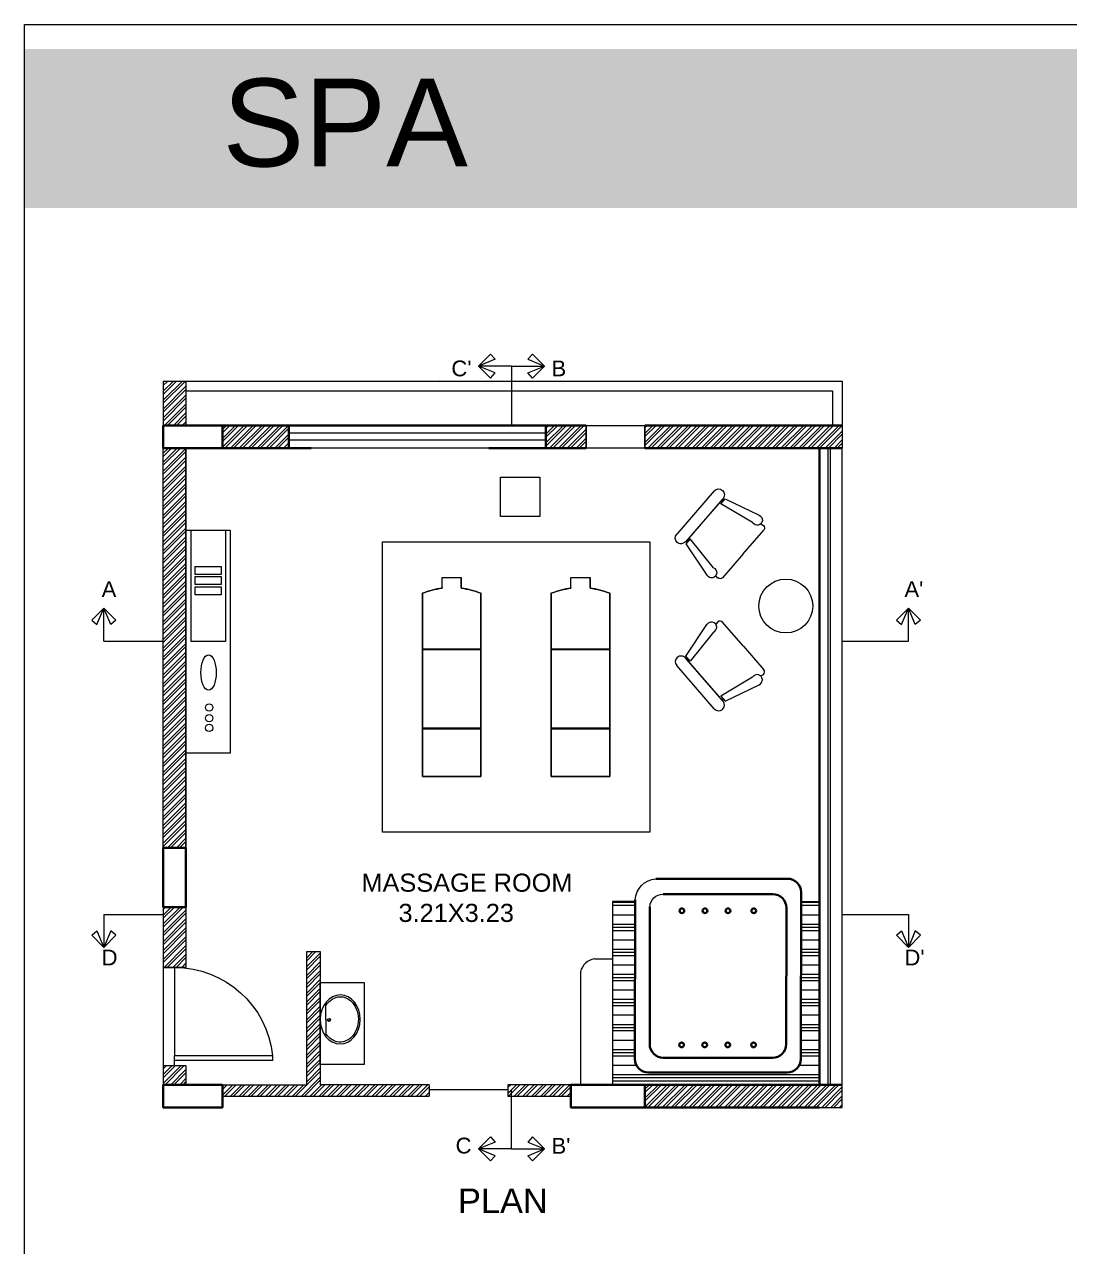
# Model space of a CAD drawing. Header units: millimetres. Extents: x 1521 to 3683, y 1649 to 3322.
# Drawn here: x 1857.42 to 1869.34, y 1663.28 to 1677.22 of the extents above; entities that cross this region are included whole.
import ezdxf

# ---------------------------------------------------------------- set-up
doc = ezdxf.new("R2010")
doc.units = ezdxf.units.MM
doc.header["$LTSCALE"] = 0.1
doc.linetypes.add('DASHED2', pattern=[0.375, 0.25, -0.125])
for name, color, linetype, lineweight in [('COL', 1, 'Continuous', 50), ('plan wall', 7, 'Continuous', 25), ('WALL', 7, 'Continuous', 50), ('WIN', 8, 'Continuous', 25)]:
    doc.layers.add(name, color=color, linetype=linetype, lineweight=lineweight)
doc.layers.add('toilet furniture', color=37, linetype='Continuous')
doc.styles.add('WORKING', font='ARIALN.TTF')
pattern_1 = [(45, (451.430364, 19.657806), (-0.0504652516, 0.0504652516), []), (45, (451.430364, 19.69349), (-0.0504652516, 0.0504652516), [])]

# ---------------------------------------------------------------- blocks, each defined once
blk = doc.blocks.new('A$C3F6A36EA')
h = blk.add_hatch(color=10)
h.set_gradient(color1=(22, 110, 12), color2=(129, 189, 10), tint=0.46)
h.paths.add_polyline_path([(-44.213, 20.41), (-3.313, 20.41), (-3.313, 22.222), (-44.213, 22.222)])
at = {"color": 0}
blk.add_lwpolyline([(-44.213, 22.5), (-3.313, 22.5), (-3.313, -5.276), (-44.213, -5.276)], close=True, dxfattribs=at)
at = {"insert": (-41.959, 21.883), "char_height": 1, "width": 22.63115, "attachment_point": 1}
blk.add_mtext('{\\f@Arial Unicode MS|b0|i0|c0|p34;\\C255;\\c16777215;SPA}', dxfattribs=at)
blk = doc.blocks.new('d')
for p, q in [((0.05, 1), (0.05, 0)), ((0.05, 1), (0.1, 1)), ((0.1, 1), (0.1, 0)), ((0, 0), (0.1, 0))]:
    blk.add_line(p, q)
at = {"linetype": 'DASHED2', "ltscale": 500}
blk.add_arc((-0.005, 0), 1.005, 359.9965, 83.9779, dxfattribs=at)
blk = doc.blocks.new('A$C01EB0BB3')
for p, q in [((-0.047, 0.114), (0.447, 0.114)), ((-0.097, 0.064), (-0.097, 0.064)), ((-0.047, 0.014), (0.447, 0.014)), ((0.497, 0.064), (0.497, 0.064))]:
    blk.add_line(p, q)
at = {"linetype": 'Continuous'}
for p, q in [((0, 0), (-0.057, 0)), ((-0.057, -0.314), (0, 0)), ((-0.035, 0.014), (-0.037, 0.001)), ((-0.035, 0.014), (0.435, 0.014)), ((0.4, 0), (0.457, 0)), ((0.457, -0.314), (0.4, 0)), ((0.437, 0), (0.435, 0.014)), ((0.457, 0), (0.543, -0.314)), ((-0.057, 0), (-0.143, -0.314)), ((-0.096, -0.376), (-0.1, -0.4)), ((0.5, -0.4), (0.496, -0.374)), ((0.2, -0.429), (-0.071, -0.429)), ((0.2, -0.429), (0.471, -0.429))]:
    blk.add_line(p, q, dxfattribs=at)
for centre, start, end in [((-0.047, 0.064), 90, 180), ((0.447, 0.064), 0, 90), ((-0.047, 0.064), 180, 270), ((0.447, 0.064), 270, 0)]:
    blk.add_arc(centre, 0.05, start, end)
for centre, radius, start, end in [((-0.1, -0.329), 0.0452, 161.5651, 18.435), ((0.5, -0.329), 0.0452, 161.5651, 18.435), ((-0.071, -0.4), 0.0286, 180, 270), ((0.471, -0.4), 0.0286, 270, 0)]:
    blk.add_arc(centre, radius, start, end, dxfattribs=at)
blk = doc.blocks.new('A$C708C57D5')
for p, q in [((1.626, -0.41), (0.18, -0.41)), ((0.03, -0.56), (0.033, -2.393)), ((1.548, -0.58), (0.342, -0.58)), ((1.855, -0.643), (1.858, -2.393)), ((0.192, -0.73), (0.195, -2.23)), ((1.692, -0.718), (1.695, -2.23)), ((1.548, -2.38), (0.342, -2.38)), ((1.545, -2.38), (0.345, -2.38)), ((1.708, -2.543), (0.183, -2.543))]:
    blk.add_line(p, q)
for centre in [(0.55, -0.763), (0.834, -0.763), (1.087, -0.763), (1.341, -0.763), (0.553, -2.238), (0.837, -2.238), (1.09, -2.238), (1.344, -2.238)]:
    blk.add_circle(centre, 0.0261)
for centre, start, end in [((0.18, -0.56), 90, 180), ((0.342, -0.73), 90, 180), ((0.345, -2.23), 180, 270), ((1.545, -2.23), 270, 360), ((0.183, -2.393), 180, 270), ((1.708, -2.393), 270, 0)]:
    blk.add_arc(centre, 0.15, start, end)
at = {"layer": 'plan wall'}
for centre, radius, start, end in [((1.61, -0.655), 0.245, 2.6955, 86.2976), ((1.548, -0.724), 0.144, 2.2545, 90.0839)]:
    blk.add_arc(centre, radius, start, end, dxfattribs=at)
blk = doc.blocks.new('A$C6D011404')
at = {"layer": 'toilet furniture'}
for q in [(118, 64), (434, 64)]:
    blk.add_line((281, 64), q, dxfattribs=at)
for radius in [16.7, 11.9]:
    blk.add_circle((281, 99), radius, dxfattribs=at)
at = {"layer": 'toilet furniture', "extrusion": (0, 0, -1)}
blk.add_ellipse((276, 225), major_axis=(276, -2), ratio=0.815709, start_param=3.141593, end_param=9.424778, dxfattribs=at)
at = {"layer": 'toilet furniture'}
blk.add_open_spline([(118, 64), (58, 102), (22, 162), (20, 223), (20, 225), (20, 227), (20, 268), (36, 309), (113, 396), (192, 429), (355, 430), (435, 397), (529, 293), (543, 225), (505, 126), (475, 90), (434, 64)], degree=3, knots=[5.365258, 5.365258, 5.365258, 5.365258, 6.257078, 6.257078, 6.283185, 6.283185, 6.283185, 6.901165, 6.901165, 7.841015, 7.841015, 8.780865, 8.780865, 9.720714, 9.720714, 10.328696, 10.328696, 10.328696, 10.328696], dxfattribs=at)

msp = doc.modelspace()

# ---------------------------------------------------------------- hatches: boundary and pattern name
h = msp.add_hatch()
h.set_pattern_fill('STEEL', color=256, scale=0.022478, style=0)
h.set_pattern_definition([(45, (-1884.94252, -1937.408015), (-0.0504652516, 0.0504652516), []), (45, (-1884.94252, -1937.37233), (-0.0504652516, 0.0504652516), [])])
h.paths.add_polyline_path([(1859.2592, 1673.157), (1859.0007, 1673.157), (1859.0007, 1672.6512), (1859.2592, 1672.6512)])
h.paths.add_polyline_path([(1859.2592, 1672.3927), (1859.0007, 1672.3927), (1859.0007, 1667.8408), (1859.2592, 1667.8408)])
h.paths.add_polyline_path([(1860.4318, 1672.6512), (1859.6751, 1672.6512), (1859.6751, 1672.3927), (1860.4318, 1672.3927)])
h.paths.add_polyline_path([(1863.8167, 1672.6512), (1863.3589, 1672.6512), (1863.3589, 1672.3927), (1863.8167, 1672.3927)])
h = msp.add_hatch()
h.set_pattern_fill('STEEL', color=256, scale=0.022478, style=0)
h.set_pattern_definition(pattern_1)
h.paths.add_polyline_path([(1864.4854, 1672.6512), (1866.7332, 1672.6512), (1866.7332, 1672.3927), (1864.4854, 1672.3927)])
h = msp.add_hatch()
h.set_pattern_fill('PLASTI', color=256, scale=0.044957, style=0)
h.set_pattern_definition([(0, (-1884.94252, -1871.55676), (0, 0.285474573), []), (0, (-1884.94252, -1871.52107), (0, 0.285474573), []), (0, (-1884.94252, -1871.4854), (0, 0.285474573), []), (0, (-1884.94252, -1871.37834), (0, 0.285474573), [])])
h.paths.add_polyline_path([(1866.4747, 1667.2301), (1866.2638, 1667.2298), (1866.2609, 1665.4369, -0.4142136), (1866.1056, 1665.2816), (1864.5265, 1665.2816, -0.4151914), (1864.3712, 1665.4374), (1864.3742, 1667.2298), (1864.1169, 1667.2298), (1864.1169, 1665.1434), (1864.4854, 1665.1434), (1866.4747, 1665.1434)])
h = msp.add_hatch()
h.set_pattern_fill('STEEL', color=256, scale=0.022478, style=0)
h.set_pattern_definition(pattern_1)
h.paths.add_polyline_path([(1859.2592, 1667.1665), (1859.0007, 1667.1665), (1859.0007, 1666.4793), (1859.2592, 1666.4793)])
h.paths.add_polyline_path([(1859.2592, 1665.3616), (1859.0007, 1665.3616), (1859.0007, 1665.1434), (1859.2592, 1665.1434)])
h = msp.add_hatch()
h.set_pattern_fill('STEEL', color=256, scale=0.022478, style=0)
h.set_pattern_definition(pattern_1)
h.paths.add_polyline_path([(1860.7888, 1666.6593), (1860.6353, 1666.6593), (1860.6353, 1665.1434), (1859.6751, 1665.1434), (1859.6751, 1665.0142), (1862.0274, 1665.0142), (1862.0274, 1665.1434), (1860.7888, 1665.1434)])
h = msp.add_hatch()
h.set_pattern_fill('STEEL', color=256, scale=0.022478, style=0)
h.set_pattern_definition(pattern_1)
h.paths.add_polyline_path([(1863.6425, 1665.1434), (1862.9255, 1665.1434), (1862.9255, 1665.0142), (1863.6425, 1665.0142)])
h = msp.add_hatch()
h.set_pattern_fill('STEEL', color=256, scale=0.022478, style=0)
h.set_pattern_definition(pattern_1)
h.paths.add_polyline_path([(1864.4854, 1664.8849), (1866.7332, 1664.8849), (1866.7332, 1665.1434), (1864.4854, 1665.1434)])

# ---------------------------------------------------------------- linework, layer by layer
at = {"color": 0}
for p, q in [((1862.5912, 1673.3275), (1862.7287, 1673.4638)), ((1862.7287, 1673.4638), (1862.7287, 1673.4638)), ((1862.7287, 1673.4638), (1862.7791, 1673.4064)), ((1863.2043, 1673.4638), (1863.1539, 1673.4064)), ((1863.3418, 1673.3275), (1863.2043, 1673.4638)), ((1863.2043, 1673.4638), (1863.2043, 1673.4638)), ((1862.7791, 1673.4064), (1862.5912, 1673.3275)), ((1862.9665, 1673.3275), (1862.5912, 1673.3275)), ((1862.5912, 1673.3275), (1862.7287, 1673.1912)), ((1862.7791, 1673.2486), (1862.5912, 1673.3275)), ((1862.9665, 1673.3275), (1862.9665, 1672.6512)), ((1862.9665, 1673.3275), (1863.3418, 1673.3275)), ((1863.1539, 1673.4064), (1863.3418, 1673.3275)), ((1863.1539, 1673.2486), (1863.3418, 1673.3275)), ((1863.3418, 1673.3275), (1863.2043, 1673.1912)), ((1862.1519, 1673.1912), (1862.1519, 1673.1912)), ((1862.6275, 1673.1912), (1862.6275, 1673.1912)), ((1862.7287, 1673.1912), (1862.7791, 1673.2486)), ((1863.2043, 1673.1912), (1863.1539, 1673.2486)), ((1858.3244, 1670.5703), (1858.1881, 1670.4328)), ((1858.2455, 1670.3825), (1858.3244, 1670.5703)), ((1858.3244, 1670.1951), (1858.3244, 1670.5703)), ((1858.3244, 1670.5703), (1858.4607, 1670.4328)), ((1858.4033, 1670.3825), (1858.3244, 1670.5703)), ((1867.4853, 1670.5703), (1867.349, 1670.4328)), ((1867.4063, 1670.3825), (1867.4853, 1670.5703)), ((1867.4853, 1670.5703), (1867.6216, 1670.4328)), ((1867.5642, 1670.3825), (1867.4853, 1670.5703)), ((1867.4853, 1670.1951), (1867.4853, 1670.5703)), ((1858.1881, 1670.4328), (1858.2455, 1670.3825)), ((1858.4607, 1670.4328), (1858.4033, 1670.3825)), ((1858.4607, 1670.4328), (1858.4607, 1670.4328)), ((1867.349, 1670.4328), (1867.349, 1670.4328)), ((1867.349, 1670.4328), (1867.4063, 1670.3825)), ((1867.6216, 1670.4328), (1867.5642, 1670.3825)), ((1867.6216, 1670.4328), (1867.6216, 1670.4328)), ((1858.3244, 1670.1951), (1859.0007, 1670.1951)), ((1866.7332, 1670.1951), (1867.4853, 1670.1951)), ((1858.3244, 1667.0826), (1859.0007, 1667.0826)), ((1858.3244, 1667.0826), (1858.3244, 1666.7073)), ((1866.7332, 1667.0826), (1867.4853, 1667.0826)), ((1867.4853, 1667.0826), (1867.4853, 1666.7073)), ((1858.1881, 1666.8448), (1858.2455, 1666.8951)), ((1858.2455, 1666.8951), (1858.3244, 1666.7073)), ((1858.4033, 1666.8951), (1858.3244, 1666.7073)), ((1858.4607, 1666.8448), (1858.4033, 1666.8951)), ((1867.349, 1666.8448), (1867.4063, 1666.8951)), ((1867.4063, 1666.8951), (1867.4853, 1666.7073)), ((1867.5642, 1666.8951), (1867.4853, 1666.7073)), ((1867.6216, 1666.8448), (1867.5642, 1666.8951)), ((1858.3244, 1666.7073), (1858.1881, 1666.8448)), ((1858.3244, 1666.7073), (1858.4607, 1666.8448)), ((1858.4607, 1666.8448), (1858.4607, 1666.8448)), ((1867.4853, 1666.7073), (1867.349, 1666.8448)), ((1867.349, 1666.8448), (1867.349, 1666.8448)), ((1867.4853, 1666.7073), (1867.6216, 1666.8448)), ((1867.6216, 1666.8448), (1867.6216, 1666.8448)), ((1862.9664, 1664.4113), (1862.9664, 1665.0876)), ((1862.5912, 1664.4113), (1862.7287, 1664.5476)), ((1862.7287, 1664.5476), (1862.779, 1664.4902)), ((1863.2042, 1664.5476), (1863.1539, 1664.4902)), ((1863.3417, 1664.4113), (1863.2042, 1664.5476)), ((1862.779, 1664.4902), (1862.5912, 1664.4113)), ((1862.9664, 1664.4113), (1862.5912, 1664.4113)), ((1862.5912, 1664.4113), (1862.7287, 1664.275)), ((1862.779, 1664.3323), (1862.5912, 1664.4113)), ((1862.9664, 1664.4113), (1863.3417, 1664.4113)), ((1863.1539, 1664.4902), (1863.3417, 1664.4113)), ((1863.1539, 1664.3323), (1863.3417, 1664.4113)), ((1863.3417, 1664.4113), (1863.2042, 1664.275)), ((1862.7287, 1664.275), (1862.779, 1664.3323)), ((1863.2042, 1664.275), (1863.1539, 1664.3323)), ((1862.6275, 1663.9418), (1862.6275, 1663.9418))]:
    msp.add_line(p, q, dxfattribs=at)
for p, q in [((1859.0007, 1673.157), (1859.0007, 1672.6512)), ((1859.2592, 1673.157), (1859.2592, 1672.6512)), ((1863.8167, 1672.6512), (1863.8167, 1672.3927)), ((1859.0007, 1667.8408), (1859.0007, 1672.3927)), ((1859.2592, 1667.8408), (1859.2592, 1672.3927)), ((1860.6866, 1672.3927), (1859.2592, 1672.3927)), ((1859.2592, 1672.3927), (1859.2592, 1667.8408)), ((1862.7096, 1672.3927), (1860.6866, 1672.3927)), ((1866.5675, 1672.3927), (1866.5675, 1665.1434)), ((1866.5941, 1672.3927), (1866.5941, 1665.1434)), ((1866.7332, 1664.8849), (1866.7332, 1672.3927)), ((1859.2592, 1671.4575), (1859.765, 1671.4575)), ((1859.3154, 1671.4575), (1859.3154, 1670.1891)), ((1859.7088, 1671.4575), (1859.7088, 1670.1891)), ((1859.765, 1671.4575), (1859.765, 1668.9206)), ((1859.7088, 1670.1891), (1859.3154, 1670.1891)), ((1859.765, 1668.9206), (1859.2592, 1668.9206)), ((1859.2592, 1667.8408), (1859.2592, 1667.1665)), ((1864.1169, 1667.2298), (1864.1169, 1665.1434)), ((1864.3742, 1667.2298), (1864.1169, 1667.2298)), ((1866.2638, 1667.2298), (1866.4747, 1667.2301)), ((1859.0007, 1667.1665), (1859.0007, 1666.4793)), ((1859.2592, 1667.1665), (1859.2592, 1666.4793)), ((1859.2592, 1667.1665), (1859.2592, 1666.4793)), ((1859.2592, 1666.4793), (1859.0007, 1666.4793)), ((1859.0007, 1666.4793), (1859.0007, 1665.3616)), ((1859.0008, 1666.4793), (1859.2593, 1666.4793)), ((1859.13, 1666.4793), (1859.13, 1665.4733)), ((1863.9099, 1666.5757), (1864.1169, 1666.5756)), ((1863.7524, 1666.4293), (1863.7524, 1665.1434)), ((1859.0007, 1665.3616), (1859.2592, 1665.3616)), ((1859.0007, 1665.3616), (1859.0007, 1665.1434)), ((1859.0007, 1665.3616), (1859.2592, 1665.3616)), ((1859.2592, 1665.3616), (1859.2592, 1665.1434)), ((1859.2592, 1665.3616), (1859.2592, 1665.1434)), ((1859.6751, 1665.1434), (1860.6353, 1665.1434)), ((1862.0274, 1665.1434), (1860.7888, 1665.1434)), ((1862.0274, 1665.1434), (1862.0274, 1665.0142)), ((1862.0274, 1665.0874), (1862.9255, 1665.0878)), ((1863.6425, 1665.1434), (1862.9255, 1665.1434)), ((1862.9255, 1665.1434), (1862.9255, 1665.0142)), ((1859.6751, 1665.0142), (1860.7888, 1665.0142)), ((1860.7888, 1665.0142), (1862.0274, 1665.0142)), ((1862.9255, 1665.0142), (1863.6425, 1665.0142)), ((1866.4747, 1664.8849), (1866.7332, 1664.8849))]:
    msp.add_line(p, q)
at = {"color": 9}
msp.add_lwpolyline([(1860.4318, 1672.6512), (1863.3589, 1672.6512), (1863.3589, 1672.3927), (1860.4318, 1672.3927)], close=True, dxfattribs=at)
for points in [[(1863.8167, 1672.6512), (1864.4854, 1672.6512), (1864.4854, 1672.3927), (1863.8167, 1672.3927)], [(1864.4854, 1672.6512), (1866.7332, 1672.6512), (1866.7332, 1672.3927), (1864.4854, 1672.3927)], [(1862.842, 1672.0627), (1863.2904, 1672.0627), (1863.2904, 1671.6148), (1862.842, 1671.6148)], [(1864.5413, 1671.3246), (1864.5413, 1668.0202), (1861.4964, 1668.0202), (1861.4964, 1671.3246)], [(1859.3645, 1671.0453), (1859.6626, 1671.0453), (1859.6626, 1670.9547), (1859.3645, 1670.9547)], [(1859.3645, 1670.9295), (1859.6626, 1670.9295), (1859.6626, 1670.8389), (1859.3645, 1670.8389)], [(1859.3645, 1670.8123), (1859.6626, 1670.8123), (1859.6626, 1670.7217), (1859.3645, 1670.7217)], [(1860.7888, 1666.3085), (1861.2896, 1666.3085), (1861.2896, 1665.3745), (1860.7888, 1665.3745)]]:
    msp.add_lwpolyline(points, close=True)
for points in [[(1861.953, 1670.739, -0.0657389), (1862.1767, 1670.7973), (1862.1767, 1670.8041), (1862.1767, 1670.9196), (1862.3944, 1670.9196), (1862.3944, 1670.7973, -0.0657389), (1862.6181, 1670.739), (1862.6181, 1668.6528), (1861.953, 1668.6528), (1861.953, 1669.197), (1861.953, 1670.2854)], [(1863.4195, 1670.739, -0.0657441), (1863.6433, 1670.7973), (1863.6433, 1670.8041), (1863.6433, 1670.9196), (1863.861, 1670.9196), (1863.861, 1670.7973, -0.0657333), (1864.0847, 1670.739), (1864.0847, 1668.6528), (1863.4195, 1668.6528), (1863.4195, 1669.197), (1863.4195, 1670.2854)]]:
    msp.add_lwpolyline(points, format="xyb", close=True)
msp.add_lwpolyline([(1860.6353, 1665.1434), (1860.6353, 1666.6593), (1860.7888, 1666.6593), (1860.7888, 1665.1434)])
for centre, radius in [((1866.0893, 1670.5944), 0.3066), ((1859.5244, 1669.4387), 0.0421), ((1859.5244, 1669.3172), 0.0421), ((1859.5244, 1669.2065), 0.0421)]:
    msp.add_circle(centre, radius)
msp.add_arc((1863.9356, 1666.3902), 0.1873, 97.88979, 167.92998)
msp.add_ellipse((1859.5175, 1669.8362), major_axis=(0, -0.2018), ratio=0.4328362)
at = {"layer": 'COL'}
msp.add_line((1864.4854, 1664.8849), (1864.4854, 1665.1434), dxfattribs=at)
for points in [[(1859.0007, 1672.6512), (1859.6751, 1672.6512), (1859.6751, 1672.3927), (1859.0007, 1672.3927)], [(1859.2592, 1667.8408), (1859.2592, 1667.1665), (1859.0007, 1667.1665), (1859.0007, 1667.8408)], [(1859.6751, 1665.1434), (1859.6751, 1664.8849), (1859.0007, 1664.8849), (1859.0007, 1665.1434)]]:
    msp.add_lwpolyline(points, close=True, dxfattribs=at)
msp.add_lwpolyline([(1864.4854, 1664.8849), (1863.6425, 1664.8849), (1863.6425, 1665.1434), (1864.4854, 1665.1434)], dxfattribs=at)
at = {"layer": 'plan wall'}
for p, q in [((1862.1767, 1670.8041), (1862.1767, 1670.9196)), ((1862.1767, 1670.9196), (1862.3944, 1670.9196)), ((1862.1767, 1670.8041), (1862.1767, 1670.7973)), ((1862.3944, 1670.8041), (1862.3944, 1670.9196)), ((1862.3944, 1670.8041), (1862.3944, 1670.7973)), ((1863.6433, 1670.8041), (1863.6433, 1670.9196)), ((1863.6433, 1670.9196), (1863.861, 1670.9196)), ((1863.6433, 1670.8041), (1863.6433, 1670.7973)), ((1863.861, 1670.8041), (1863.861, 1670.9196)), ((1863.861, 1670.8041), (1863.861, 1670.7973)), ((1861.953, 1668.6528), (1861.953, 1670.739)), ((1863.4195, 1668.6528), (1863.4195, 1670.739)), ((1861.953, 1669.197), (1861.953, 1670.2854)), ((1863.4195, 1669.197), (1863.4195, 1670.2854)), ((1861.953, 1670.1084), (1862.6181, 1670.1084)), ((1863.4195, 1670.1084), (1864.0847, 1670.1084)), ((1861.953, 1670.0975), (1862.6181, 1670.0975)), ((1863.4195, 1670.0975), (1864.0847, 1670.0975)), ((1861.953, 1669.2079), (1862.6181, 1669.2079)), ((1861.953, 1668.6528), (1861.953, 1669.197)), ((1861.953, 1669.197), (1862.6181, 1669.197)), ((1863.4195, 1669.2079), (1864.0847, 1669.2079)), ((1863.4195, 1668.6528), (1863.4195, 1669.197)), ((1863.4195, 1669.197), (1864.0847, 1669.197)), ((1861.953, 1668.6528), (1861.953, 1669.0882)), ((1863.4195, 1668.6528), (1863.4195, 1669.0882))]:
    msp.add_line(p, q, dxfattribs=at)
for points in [[(1861.953, 1670.739), (1861.953, 1668.6528), (1862.6181, 1668.6528), (1862.6181, 1670.739)], [(1863.4195, 1670.739), (1863.4195, 1668.6528), (1864.0847, 1668.6528), (1864.0847, 1670.739)]]:
    msp.add_lwpolyline(points, dxfattribs=at)
for centre, start, end in [((1862.2856, 1669.921), 97.0786, 112.12383), ((1862.2856, 1669.921), 67.87617, 82.9214), ((1863.7521, 1669.921), 97.0786, 112.12383), ((1863.7522, 1669.921), 67.87617, 82.9214)]:
    msp.add_arc(centre, 0.8831, start, end, dxfattribs=at)
at = {"layer": 'WALL'}
for p, q in [((1859.6751, 1672.6512), (1863.8167, 1672.6512)), ((1860.4318, 1672.3927), (1860.4318, 1672.6512)), ((1863.3589, 1672.3927), (1863.3589, 1672.6512)), ((1866.7332, 1672.6512), (1864.4854, 1672.6512)), ((1859.1693, 1672.3927), (1860.6866, 1672.3927)), ((1862.7096, 1672.3927), (1863.8167, 1672.3927)), ((1866.7332, 1672.3927), (1864.4853, 1672.3927)), ((1866.4747, 1672.3927), (1866.4747, 1665.1434)), ((1859.0007, 1665.1434), (1859.0007, 1664.9749)), ((1859.0007, 1665.1434), (1859.0007, 1665.031)), ((1864.4854, 1665.1434), (1866.7332, 1665.1434)), ((1864.4854, 1664.8849), (1866.4747, 1664.8849))]:
    msp.add_line(p, q, dxfattribs=at)
at = {"layer": 'WIN'}
for p, q in [((1859.0007, 1673.157), (1866.7332, 1673.157)), ((1859.2592, 1673.0446), (1866.6209, 1673.0446)), ((1866.6209, 1673.0446), (1866.6209, 1672.6512)), ((1866.7332, 1673.157), (1866.7332, 1672.6512)), ((1862.7096, 1672.6512), (1860.4318, 1672.6512)), ((1863.3589, 1672.5613), (1860.4318, 1672.5613)), ((1863.3589, 1672.4826), (1860.4318, 1672.4826)), ((1862.7096, 1672.3927), (1860.6866, 1672.3927))]:
    msp.add_line(p, q, dxfattribs=at)

# ---------------------------------------------------------------- block references
at = {"color": 0}
msp.add_blockref('A$C3F6A36EA', (1901.6344, 1654.7171), dxfattribs=at)
at = {"zscale": 1.322073402458279}
for p, xscale, yscale, rotation in [((1865.3484, 1671.7592), -1.322073402457964, 1.322073402458272, 49.03205130062579), ((1865.3484, 1669.5686), 1.322073402457964, 1.322073402457931, 130.9679486993742)]:
    msp.add_blockref('A$C01EB0BB3', p, dxfattribs=dict(at, xscale=xscale, yscale=yscale, rotation=rotation))
at = {"layer": 'plan wall'}
for name, p, xscale, yscale, zscale, rotation in [('d', (1859.13, 1665.3616), -1.117782126667799, 1.117782055981479, 1.11778208557602, 269.9964978190172), ('A$C6D011404', (1860.7888, 1666.1655), 0.0010114829213377, 0.0010115515168536, 0.0010115240775772, 269.9961142142519)]:
    msp.add_blockref(name, p, dxfattribs=dict(at, xscale=xscale, yscale=yscale, zscale=zscale, rotation=rotation))
at = {"layer": 'WALL', "xscale": -1.035226174666149, "yscale": 1.035226174666149, "zscale": 1.035226174665744}
msp.add_blockref('A$C708C57D5', (1866.2946, 1667.9138), dxfattribs=at)

# ---------------------------------------------------------------- texts
at = {"ltscale": 0.2, "style": 'WORKING'}
for s, insert, char_height, width, attachment_point in [("{\\f@Arial Unicode MS|b0|i0|c0|p34;\\H1.96x;C'\\P\\pi0.8625;\\H0.5102x;   }", (1862.5113, 1673.3905), 0.091816, 2.429084, 3), ('{\\f@Arial Unicode MS|b0|i0|c0|p34;\\H1.96x;B\\P\\pi0.8625;\\H0.5102x;   }', (1863.4217, 1673.3905), 0.091816, 2.429084, 1), ('{\\f@Arial Unicode MS|b0|i0|c0|p34;\\H1.96x;A\\P\\pi0.8625;\\H0.5102x;   }', (1858.2998, 1670.8763), 0.091816, 2.429084, 1), ("{\\f@Arial Unicode MS|b0|i0|c0|p34;\\H1.96x;A'\\P\\pi0.8625;\\H0.5102x;   }", (1867.4399, 1670.8763), 0.091816, 2.429084, 1), ('\\pi0.6898;{\\f@Arial Unicode MS|b0|i0|c0|p34;MASSAGE ROOM\\P\\pi0.87142;   3.21X3.23}', (1860.5682, 1667.5471), 0.206386, 5.460171, 1), ('{\\f@Arial Unicode MS|b0|i0|c0|p34;\\H1.96x;D\\P\\pi0.8625;\\H0.5102x;   }', (1858.2998, 1666.2898), 0.091816, 2.429084, 7), ("{\\f@Arial Unicode MS|b0|i0|c0|p34;\\H1.96x;D'\\P\\pi0.8625;\\H0.5102x;   }", (1867.4399, 1666.2898), 0.091816, 2.429084, 7), ('{\\f@Arial Unicode MS|b0|i0|c0|p34;\\H1.96x;C\\P\\pi0.8625;\\H0.5102x;   }', (1862.5112, 1664.1456), 0.091816, 2.429084, 9), ("{\\f@Arial Unicode MS|b0|i0|c0|p34;\\H1.96x;B'\\P\\pi0.8625;\\H0.5102x;   }", (1863.4217, 1664.1456), 0.091816, 2.429084, 7), ('{\\f@Arial Unicode MS|b0|i0|c0|p34;\\H3.05x;PLAN\\P\\pi0.8625;\\H0.3279x;   }', (1862.3574, 1663.961), 0.091816, 2.429084, 1)]:
    msp.add_mtext(s, dxfattribs=dict(at, insert=insert, char_height=char_height, width=width, attachment_point=attachment_point))

doc.saveas('drawing.dxf')
